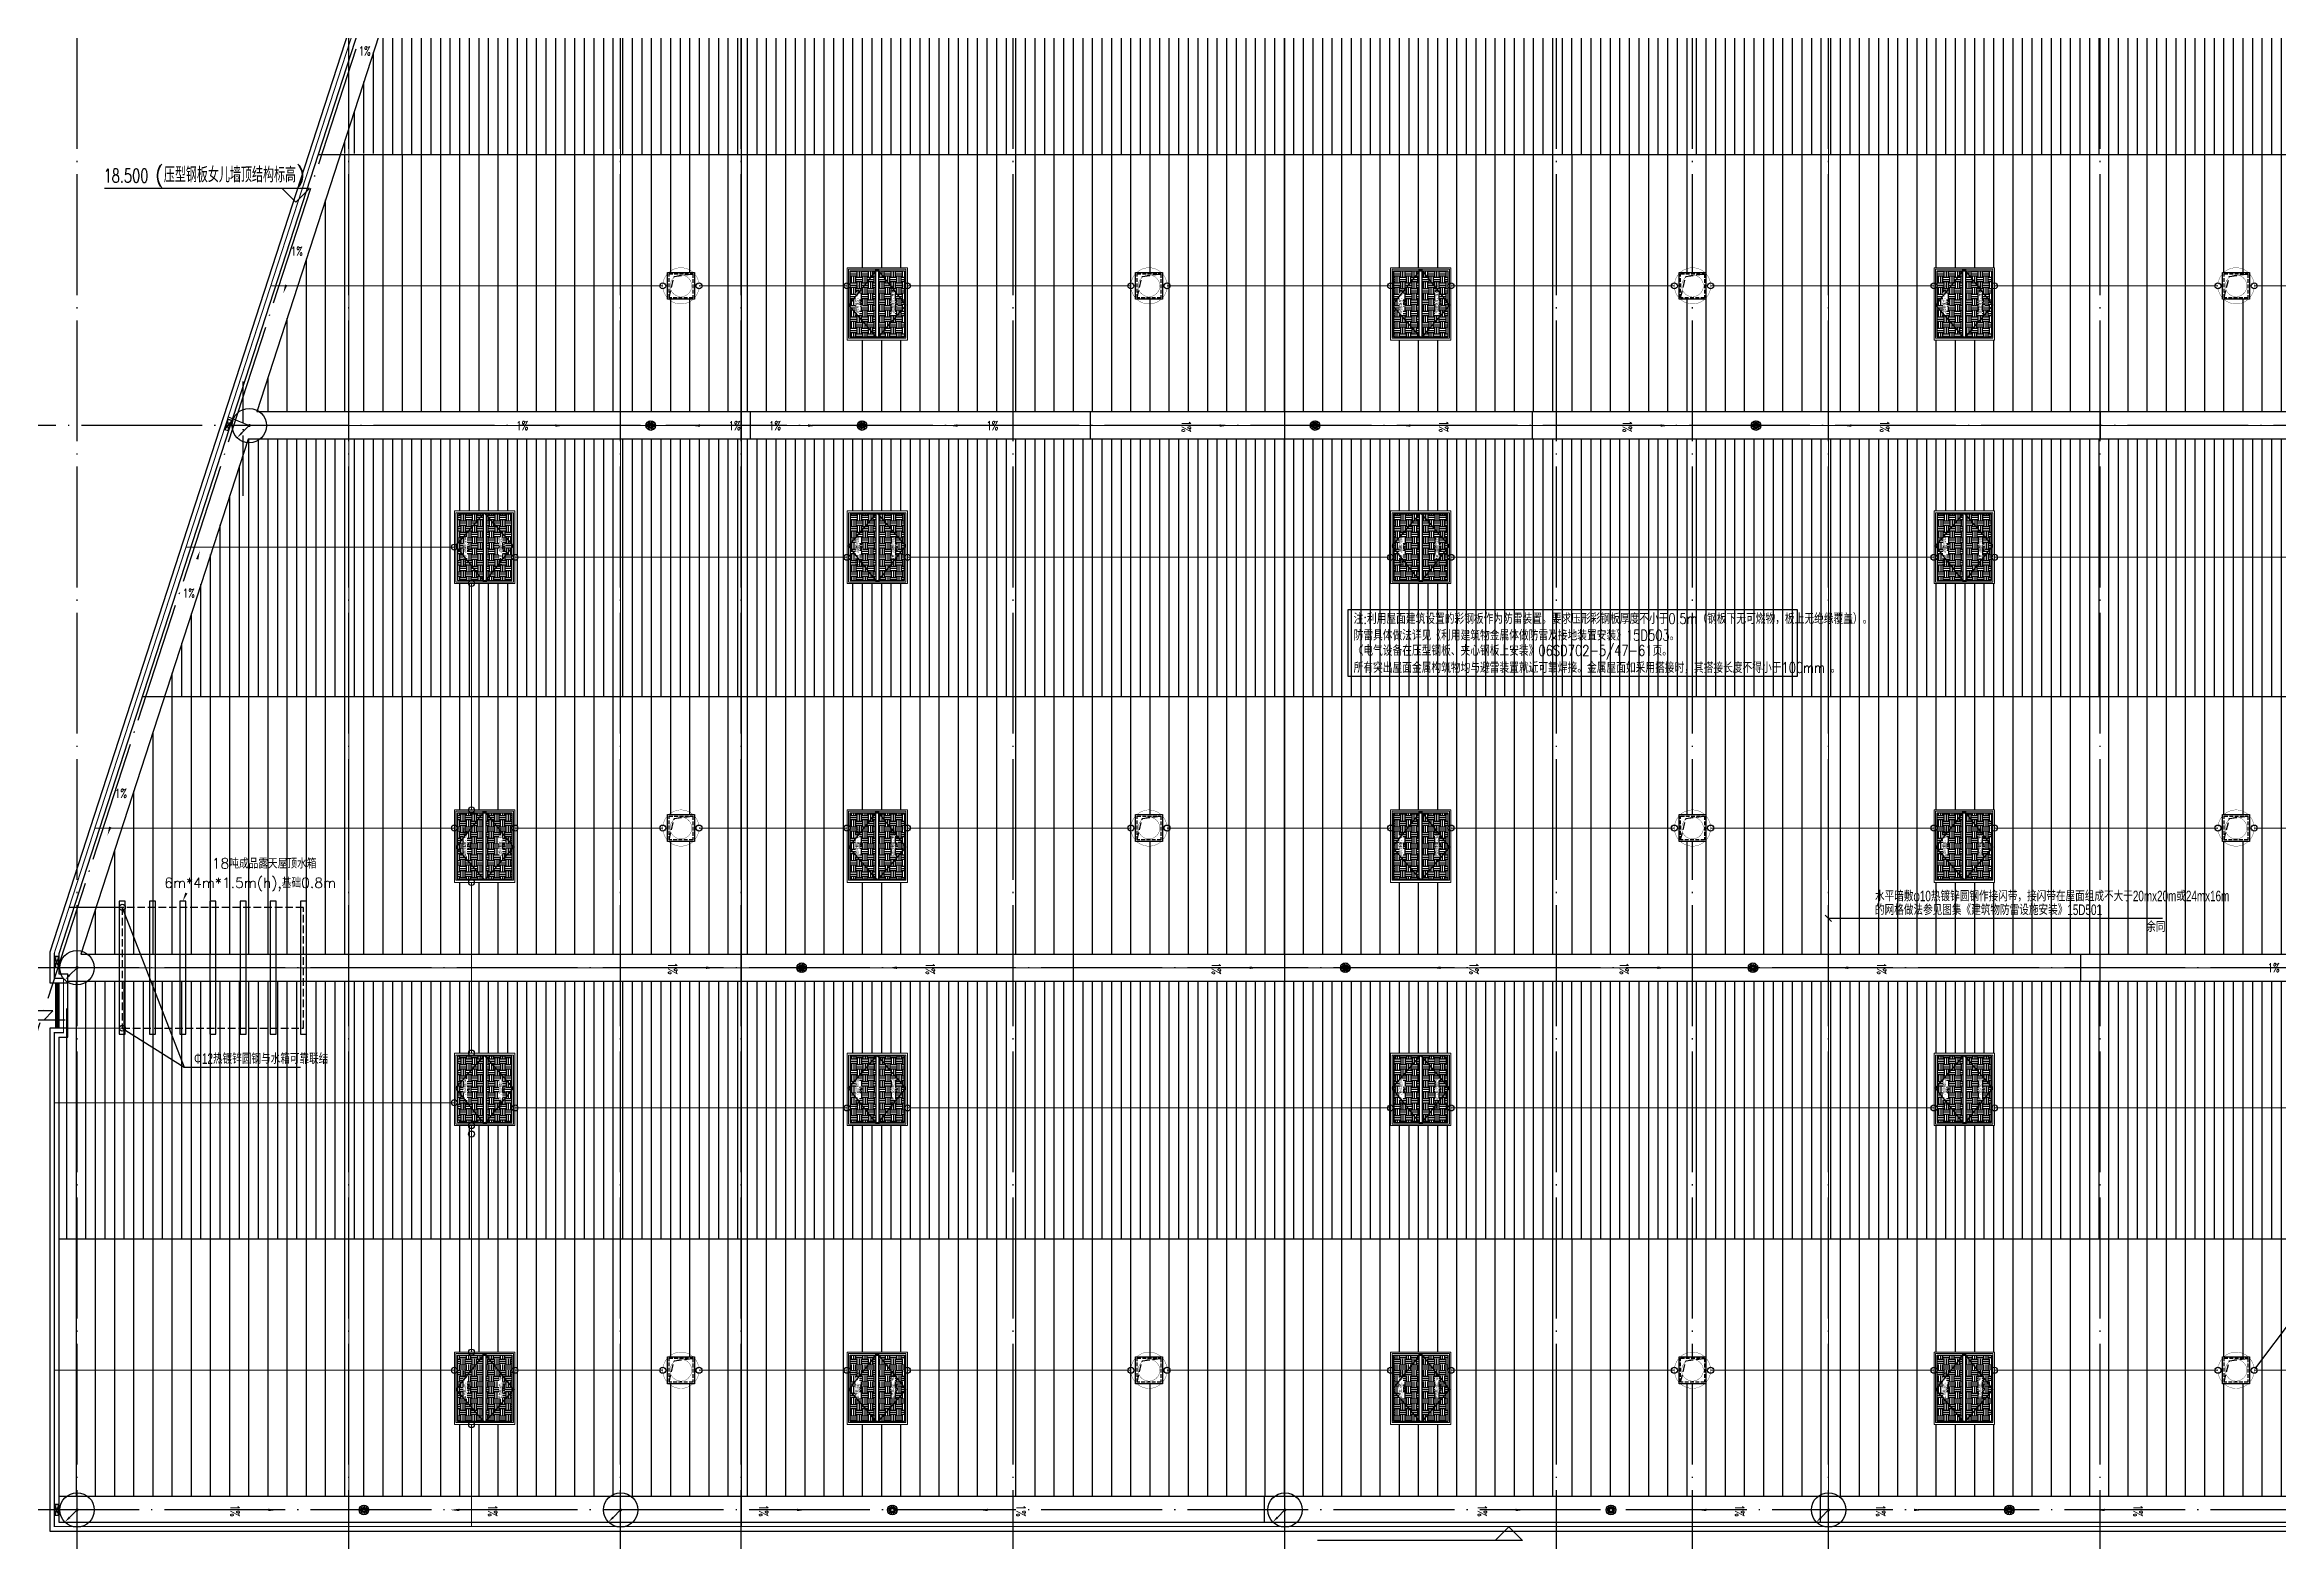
# Model space of a CAD drawing. Extents: x -1396510 to 1250330, y -1892470 to 1623980.
# Drawn here: x -313924 to -239922, y -1496141 to -1446562 of the extents above; entities that cross this region are included whole.
import ezdxf

# ---------------------------------------------------------------- set-up
doc = ezdxf.new("R2010")
doc.units = 0
doc.header["$LTSCALE"] = 1000
doc.header["$MEASUREMENT"] = 0
for name, pattern in [('CENTER2', [1.125, 0.75, -0.125, 0.125, -0.125]), ('DASH', [0.35, 0.25, -0.1]), ('DOTE', [2.4200000000000004, 2, -0.2, 0.02, -0.2]), ('HIDDEN', [9.524999999999999, 6.35, -3.175])]:
    doc.linetypes.add(name, pattern=pattern)
for name, color, linetype in [('A-AXIS-DOTE', 14, 'DOTE'), ('A-AXIS-SYMB', 3, 'Continuous'), ('A-DRAIN', 142, 'Continuous'), ('A-HATCH-2', 251, 'Continuous'), ('A-LIN-V', 9, 'Continuous'), ('A-SFCE', 30, 'Continuous'), ('A-WINDOW', 140, 'Continuous'), ('AS-COLN', 6, 'Continuous'), ('AS-结构边线层', 200, 'Continuous'), ('DIM-接地', 3, 'Continuous'), ('LWIRE', 4, 'Continuous'), ('SPACE', 7, 'Continuous'), ('SPACE_HATCH', 8, 'Continuous'), ('TEL_LEAD', 3, 'Continuous'), ('TEL_TEXT', 7, 'Continuous'), ('WIRE-接地', 4, 'Continuous'), ('WIRE-照明', 1, 'Continuous'), ('WIRE-避雷', 4, 'Continuous'), ('参考线', 8, 'Continuous'), ('外框', 1, 'HIDDEN'), ('文本', 4, 'Continuous'), ('暖通', 7, 'Continuous'), ('虹吸溢流', 3, 'Continuous'), ('虹吸雨水斗', 6, 'Continuous'), ('虹吸雨水标注XT', 7, 'Continuous')]:
    doc.layers.add(name, color=color, linetype=linetype)
doc.layers.add('A-云线2', color=3, linetype='Continuous', plot=False)
doc.layers.add('A-加建区域', color=47, linetype='Continuous', plot=False)
doc.layers.add('成型线', color=3, linetype='Continuous', lineweight=18)
doc.styles.add('_TCH_DIM', font='SIMPLEX', dxfattribs={"bigfont": 'GBCBIG'})
doc.styles.add('_TCH_SPACE', font='SIMPLEX', dxfattribs={"height": 5, "bigfont": 'GBCBIG'})
doc.styles.add('_TEL_DIM', font='SIMPLEX', dxfattribs={"width": 0.8, "height": 3.5, "bigfont": 'HZTXT'})
doc.styles.add('HZTXT5', font='aa.shx', dxfattribs={"width": 0.7, "bigfont": 'hztxt.shx'})
doc.styles.get("Standard").update_dxf_attribs({"font": 'gbenor.shx', "bigfont": 'gbcbig.shx'})
pattern_1 = [(90, (-187145.8154680913, -620719.999996184), (-317.5, 0), [])]
pattern_2 = [(90, (-187145.8154680913, -620719.999996184), (-635, 0), [])]
pattern_3 = [(0, (0, 0), (187.5, 187.5), [187.5, -187.5]), (0, (0, 70.3125), (187.5, 187.5), [187.5, -187.5]), (0, (0, 140.625), (187.5, 187.5), [187.5, -187.5]), (90, (23.4375, 164.0625), (-187.5, 187.5), [187.5, -187.5]), (90, (93.75, 164.0625), (-187.5, 187.5), [187.5, -187.5]), (90, (164.0625, 164.0625), (-187.5, 187.5), [187.5, -187.5])]

# ---------------------------------------------------------------- blocks, each defined once
blk = doc.blocks.new('“奔腾”虹吸雨水斗')
at = {"layer": '虹吸雨水斗', "color": 8, "lineweight": 25}
for p, q in [((946944.3575006259, 86684.78362745002), (947028.0217046535, 86657.59554246908)), ((947028.0225120363, 86641.19173321455), (946944.4179662246, 86614.01900706587)), ((946946.1837268276, 86607.18961757475), (947032.2330953933, 86625.4761473148)), ((947032.2330254515, 86673.31093077212), (946946.2430018323, 86691.58093254315)), ((946981.5729472799, 86752.89512428427), (947040.4342308647, 86687.51744999675)), ((947040.4356992345, 86611.27043547296), (946981.6184017641, 86545.93589143225)), ((946986.5622900488, 86540.90434694209), (947051.9399643363, 86599.7656305269)), ((947051.9390358106, 86699.02171509856), (946986.60449177, 86757.83901256899)), ((947047.8582179125, 86793.27368750554), (947066.1447476526, 86707.2243189398)), ((947066.1464835609, 86591.56442511365), (947047.87648179, 86505.5744014945)), ((947054.6737868831, 86503.68890028812), (947081.8618718641, 86587.3531043157)), ((947081.8603335525, 86711.43490229684), (947054.6876074036, 86795.03944810855)), ((947125.4522277878, 86795.09991370716), (947098.2641428069, 86711.4357096796)), ((947098.2656811185, 86587.35391169846), (947125.4384072672, 86503.74936588678)), ((947113.9795311099, 86707.22438888164), (947132.249532881, 86793.21441250079)), ((947132.2677967583, 86505.51512648973), (947113.9812670184, 86591.5644950555)), ((947193.5637246221, 86757.8844670532), (947128.1860503346, 86699.02318346837)), ((947128.1869788602, 86599.76709889674), (947193.5215229009, 86540.94980142628)), ((947139.6903154363, 86687.51837852233), (947198.5076129069, 86752.85292256305)), ((947198.553067391, 86545.89368971103), (947139.6917838062, 86611.27136399854)), ((947233.9422878433, 86691.59919642055), (947147.8929192775, 86673.31266668047)), ((947147.8929892194, 86625.47788322317), (947233.8830128385, 86607.20788145217)), ((947152.1035026347, 86657.59708078073), (947235.7080484463, 86684.76980692943)), ((947235.7685140449, 86614.00518654528), (947152.1043100174, 86641.19327152622))]:
    blk.add_line(p, q, dxfattribs=at)
for centre, radius in [((947090.0630073354, 86649.39440699767), 149.9999999998636), ((947090.0630073354, 86649.39440699764), 47.64705882348608)]:
    blk.add_circle(centre, radius, dxfattribs=at)
for centre, start, end in [((947024.7688896961, 86649.39347772092), 291.6381690381559, 68.36747106928848), ((947033.5161781037, 86682.04066104008), 261.6381690402307, 38.36747106319988), ((947033.5171073804, 86616.74654340072), 321.6381690427745, 98.36747106896546), ((947057.4151437385, 86705.94030695265), 231.638169039676, 8.367471067260695), ((947057.416753293, 86592.84757776589), 351.638169042018, 128.3674710654842), ((947090.0620780587, 86714.68852463702), 201.6381690394507, 338.3674710638043), ((947090.0639366122, 86584.10028935828), 21.63816903945068, 158.3674710638043), ((947122.7092613779, 86705.9412362294), 171.638169042018, 308.3674710654842), ((947122.7108709324, 86592.84850704264), 51.63816903967597, 188.3674710672607), ((947146.6089072905, 86682.04227059458), 141.6381690427745, 278.3674710689655), ((947146.6098365672, 86616.74815295523), 81.63816904023071, 218.3674710631998), ((947155.3571249748, 86649.39533627436), 111.6381690381559, 248.3674710692885)]:
    blk.add_arc(centre, 8.823529411756681, start, end, dxfattribs=at)
blk = doc.blocks.new('434243')
at = {"layer": '文本', "xscale": 1.061320754715, "yscale": 1.061320754715, "zscale": 1.061320754715}
for p in [(-799020.5249859311, 492857.1993256143), (-792020.5249859286, 492857.1993738756), (-777020.5249859286, 492857.1993738756), (-762420.5249859286, 492857.1993738756), (-794020.5249859311, 474907.1993738731), (-776020.5249859309, 474907.1993738731), (-762520.5249859309, 474907.1993738731), (-808520.5249859316, 456957.1993285491), (-791020.5249859311, 456957.1993285537), (-767220.5249859309, 456957.1993285535), (-754026.7354710517, 456957.1993285535)]:
    blk.add_blockref('“奔腾”虹吸雨水斗', p, dxfattribs=at)
blk = doc.blocks.new('w4234233')
at = {"layer": 'A-AXIS-SYMB', "color": 8}
for points in [[(355545.815468092, 826830, 0, 0, 0), (355545.815468092, 825680, 0, 80.00000000000001, 0), (355545.815468092, 825980, 0, 0, 0)], [(355545.815468092, 818809.9999923708, 0, 0, 0), (355545.815468092, 819959.9999923708, 0, 80.00000000000001, 0), (355545.815468092, 819659.9999923708, 0, 0, 0)]]:
    blk.add_lwpolyline(points, format="xyseb", dxfattribs=at)
at = {"layer": 'A-AXIS-SYMB', "color": 7, "style": '_TCH_DIM', "width": 0.7058823529411765}
for p in [(355375.815468092, 826935), (355375.815468092, 818407.4999923708)]:
    blk.add_text('1%%%', height=297.5, dxfattribs=at).set_placement(p)
blk = doc.blocks.new('溢流口')
at = {"layer": '虹吸雨水标注XT'}
for p, q in [((-250, 97.52173360239249), (250, -97.52173360242159)), ((250, 97.52173360239249), (-250, -97.52173360242159)), ((250, -97.52173360242159), (250, 97.52173360239249))]:
    blk.add_line(p, q, dxfattribs=at)
blk.add_lwpolyline([(-250, 97.52173360239249), (250, 97.52173360239249), (250, -97.52173360242159), (-250, -97.52173360242159)], close=True, dxfattribs=at)
blk = doc.blocks.new('342432')
at = {"layer": 'A-DRAIN', "color": 8}
blk.add_lwpolyline([(200910, 570020, 0, 0, 0), (197070, 570020, 0, 0, 0), (196645.8154680913, 569069.9999961833, 0, 80.00000000000001, 0), (196768.1293263714, 569343.9330538318, 0, 0, 0)], format="xyseb", dxfattribs=at)
at = {"layer": 'A-DRAIN', "linetype": 'DASH'}
blk.add_lwpolyline([(194645.8154680913, 564869.9999961833), (200645.8154680913, 564869.9999961833), (200645.8154680913, 568869.9999961833), (194645.8154680913, 568869.9999961833)], close=True, dxfattribs=at)
at = {"layer": 'AS-COLN'}
for points in [[(194545.8154680913, 564669.9999961833), (194745.8154680913, 564669.9999961833), (194745.8154680913, 569069.9999961833), (194545.8154680913, 569069.9999961833)], [(195545.8154680913, 564669.9999961833), (195745.8154680913, 564669.9999961833), (195745.8154680913, 569069.9999961833), (195545.8154680913, 569069.9999961833)], [(196545.8154680913, 564669.9999961833), (196745.8154680913, 564669.9999961833), (196745.8154680913, 569069.9999961833), (196545.8154680913, 569069.9999961833)], [(197545.8154680913, 564669.9999961833), (197745.8154680913, 564669.9999961833), (197745.8154680913, 569069.9999961833), (197545.8154680913, 569069.9999961833)], [(198545.8154680913, 564669.9999961833), (198745.8154680913, 564669.9999961833), (198745.8154680913, 569069.9999961833), (198545.8154680913, 569069.9999961833)], [(199545.8154680913, 564669.9999961833), (199745.8154680913, 564669.9999961833), (199745.8154680913, 569069.9999961833), (199545.8154680913, 569069.9999961833)], [(200545.8154680913, 564669.9999961833), (200745.8154680913, 564669.9999961833), (200745.8154680913, 569069.9999961833), (200545.8154680913, 569069.9999961833)]]:
    blk.add_lwpolyline(points, close=True, dxfattribs=at)
at = {"layer": 'A-DRAIN', "color": 7, "style": '_TCH_DIM'}
for s, p in [('6m*4m*1.5m(h),基础0.8m', (196035.5082742317, 569513.1087470449)), ('18吨成品露天屋顶水箱', (197609.6808510638, 570154.7872340425))]:
    blk.add_text(s, height=337.5886524822695, dxfattribs=at).set_placement(p)
blk = doc.blocks.new('44')
blk.add_wipeout([(277495.815468091, 745319.9999961853), (279895.8547318697, 745319.9999961851), (279895.815468091, 747319.9999961852), (277495.815468091, 747319.9934126738)]).dxf.layer = '参考线'
at = {"layer": 'SPACE_HATCH'}
h = blk.add_hatch(dxfattribs=at)
h.set_pattern_fill('土壤', color=8, scale=50, style=0)
h.set_pattern_definition(pattern_3)
h.paths.add_polyline_path([(277595.8154692653, 746369.9967074657), (279795.8154657534, 746369.9967013941), (279795.8154709901, 747219.9934113587), (277595.8154675254, 747219.9934135819)])
h.paths.add_polyline_path([(278352.3530424843, 746903.9999999983), (279056.8211275907, 746903.9999999983), (279056.8211275907, 747033.9999999983), (278352.3530424843, 747033.9999999983)])
h.paths.add_polyline_path([(278591.1695850375, 746810.7899999983), (278816.5945850375, 746810.7899999983), (278816.5945850375, 746894.9649999983), (278591.1695850375, 746894.9649999983)])
h = blk.add_hatch(dxfattribs=at)
h.set_pattern_fill('土壤', color=8, scale=50, style=0)
h.set_pattern_definition(pattern_3)
h.paths.add_polyline_path([(277595.8154692836, 746269.9967013716), (279795.8154657515, 746269.9967074431), (279795.8154709901, 745420.0065810117), (277595.8154675254, 745420.0065787885)])
h.paths.add_polyline_path([(278352.3530424843, 745723.9999923721), (279056.8211275907, 745723.9999923721), (279056.8211275907, 745853.9999923721), (278352.3530424843, 745853.9999923721)])
h.paths.add_polyline_path([(278591.1695850375, 745630.7899923722), (278816.5945850375, 745630.7899923722), (278816.5945850375, 745714.9649923722), (278591.1695850375, 745714.9649923722)])
at = {"color": 2}
for p, q in [((277565.8154680911, 746369.9967044295), (279850.8154680911, 746369.9967044295)), ((277565.8154680911, 746269.9967044295), (279850.8154680911, 746269.9967044295))]:
    blk.add_line(p, q, dxfattribs=at)
at = {"layer": 'A-SFCE'}
blk.add_lwpolyline([(277595.815468091, 747219.9934126737), (279795.815468091, 747219.9934126737), (279795.815468091, 745419.9999961852), (277595.815468091, 745419.9999961852)], close=True, dxfattribs=at)
at = {"layer": '外框', "color": 8}
for points in [[(279850.815468091, 746319.9999961853), (278658.315468091, 747269.9999961852), (277565.815468091, 746319.9999961852)], [(279850.815468091, 746319.9999961853), (278658.315468091, 745369.9999961852), (277565.815468091, 746319.9999961852)]]:
    blk.add_lwpolyline(points, dxfattribs=at)
at = {"layer": '成型线'}
blk.add_line((279895.815468091, 745319.9999961852), (279895.815468091, 747319.9999961852), dxfattribs=at)
blk.add_lwpolyline([(279895.815468091, 745319.9999961852), (277495.815468091, 745319.9999961853), (277495.815468091, 747319.9999961853), (279895.815468091, 747319.9999961852)], dxfattribs=at)
blk.add_lwpolyline([(279850.815468091, 745369.9999961853), (279850.815468091, 747269.9999961853), (277565.815468091, 747269.9999961852), (277565.815468091, 745369.9999961852)], close=True, dxfattribs=at)
at = {"layer": 'SPACE', "color": 8, "style": '_TCH_SPACE'}
for p in [(278365.3530424843, 746929.9999999983), (278365.3530424843, 745749.9999923721)]:
    blk.add_text('自然排烟窗，有效面积', height=96.45390070921985, dxfattribs=at).set_placement(p)
at = {"layer": 'SPACE', "color": 8, "style": '_TCH_SPACE', "width": 0.7058823529411765}
for s, height, p in [('1.87m', 59.5, (278599.5870850375, 746827.6249999983)), ('2', 29.75, (278791.5870850375, 746862.6249999983)), ('1.87m', 59.5, (278599.5870850375, 745647.6249923721)), ('2', 29.75, (278791.5870850375, 745682.6249923721))]:
    blk.add_text(s, height=height, dxfattribs=at).set_placement(p)
blk = doc.blocks.new('fengji')
blk.add_wipeout([(-444.999999999982, 444.9999999999246), (445.0392637787322, 444.9999999999251), (444.9999999999777, -445.0000000000748), (-445.00000000001666, -445.0000000001503)]).dxf.layer = '参考线'
at = {"layer": 'A-HATCH-2', "color": 8, "const_width": 10}
for points in [[(0, -600.1812888215063, -0.9999999999999998), (0, 600.1812905720435, -0.9999999999999998)], [(0, -600.1812888215063, 0.9999999999999998), (0, 600.1812905720435, 0.9999999999999998)]]:
    blk.add_lwpolyline(points, format="xyb", dxfattribs=at)
at = {"layer": 'A-HATCH-2', "color": 8, "linetype": 'DASH', "const_width": 10}
for points in [[(0, -358.3171878784196, -0.9999999999999998), (0, 358.3171878787689, -0.9999999999999998)], [(0, -358.3171878784196, 0.9999999999999998), (0, 358.3171878787689, 0.9999999999999998)]]:
    blk.add_lwpolyline(points, format="xyb", dxfattribs=at)
at = {"layer": 'AS-COLN', "ltscale": 0.5}
blk.add_lwpolyline([(-445, 445), (445, 445), (445, -445), (-445, -445)], close=True, dxfattribs=at)
at = {"layer": 'AS-COLN', "linetype": 'DASH', "ltscale": 0.5}
blk.add_lwpolyline([(-395, 395), (395, 395), (395, -395), (-395, -395)], close=True, dxfattribs=at)
at = {"layer": 'AS-结构边线层', "color": 8, "linetype": 'DASH'}
blk.add_lwpolyline([(395, 395), (225.4077321449295, -315.0000038014259), (-395, -395)], dxfattribs=at)
blk = doc.blocks.new('世赫3#厂房屋顶0821')
at = {"layer": 'A-HATCH-2'}
h = blk.add_hatch(dxfattribs=at)
h.set_pattern_fill('ANSI31', color=256, scale=200, angle=45)
h.set_pattern_definition(pattern_1)
h.paths.add_polyline_path([(46734.184516676, -26924.99999995762), (179269.9021549856, -26924.99999998743), (184500.0000064539, -26924.99999997253), (184500.0000091321, -18400.00000000093), (11486.98011042085, -18400.00000000093), (8732.433071799227, -26889.56986407412), (13809.11440937012, -26924.99999997253)])
h = blk.add_hatch(dxfattribs=at)
h.set_pattern_fill('ANSI31', color=256, scale=400, angle=45)
h.set_pattern_definition(pattern_2)
h.paths.add_polyline_path([(46734.184516676, -26924.99999998743), (179269.9021549856, -26924.99999995762), (184499.999998813, -26924.99999997253), (184500.0000091321, -35449.99999994412), (5954.894532416365, -35450.00000000128), (8720.937321418663, -26925.00000000105), (34104.18451667647, -26924.99999997253)])
h = blk.add_hatch(dxfattribs=at)
h.set_pattern_fill('ANSI31', color=256, scale=200, angle=45)
h.set_pattern_definition(pattern_1)
h.paths.add_polyline_path([(46734.18450394215, -44874.99999995797), (179269.9021422517, -44874.99999998778), (184499.9999937201, -44874.99999997288), (184499.9999963983, -36350.00000000128), (5662.878284897073, -36350.00000000128), (2896.835495894775, -44875.00000000151), (13809.11439663637, -44874.99999997288)])
h = blk.add_hatch(dxfattribs=at)
h.set_pattern_fill('ANSI31', color=256, scale=400, angle=45)
h.set_pattern_definition(pattern_2)
h.paths.add_polyline_path([(46734.18450394215, -44874.99999998778), (179269.9021422517, -44874.99999995797), (184499.9999860793, -44874.99999997288), (184499.9999963983, -53399.99999994447), (-300.0002615137491, -53384.18280601536), (130.7927068925928, -53400.00000000163), (2896.835495894775, -44875.00000000151), (34104.18450394273, -44874.99999997288)])
h = blk.add_hatch(dxfattribs=at)
h.set_pattern_fill('ANSI31', color=256, scale=200, angle=45)
h.set_pattern_definition(pattern_1)
h.paths.add_polyline_path([(-300.0002615137491, -55200.00000004121), (-599.9999214822892, -55200.00000004109), (-599.99988916656, -62825.0000000014), (13809.11440937012, -62824.99999997322), (46734.184516676, -62824.99999995832), (179269.9021549856, -62824.99999998813), (184500.0000064539, -62824.99999997322), (184500.0000091321, -54300.00000000163), (-300.0002615137491, -54300.00000000151)])
h = blk.add_hatch(dxfattribs=at)
h.set_pattern_fill('ANSI31', color=256, scale=400, angle=45)
h.set_pattern_definition(pattern_2)
h.paths.add_polyline_path([(46734.184516676, -62824.99999998813), (179269.9021549856, -62824.99999995832), (184499.999998813, -62824.99999997322), (184500.0000091321, -71349.99999994482), (-599.9998530365992, -71350.00004928967), (-599.9998891666764, -62825.00006104086), (34104.18451667647, -62824.99999997322)])
at = {"layer": 'A-AXIS-DOTE', "color": 8, "ltscale": 2}
for p, q in [((0, -79979.99999618402), (0, 6235.000000000582)), ((9000, -79979.99999618402), (9000, 5503.960313379066)), ((18000, -79979.99999618402), (18000, 5503.960313379066)), ((22000.00000000012, -79979.99999618402), (22000, 5500.000003815978)), ((31000.00000000012, -79979.99999618402), (31000, 5500.000003815978)), ((40000.00000000012, -79979.99999618402), (40000.00000000035, 5640.000003815978)), ((49000.00000000023, -79979.99999618402), (49000.00000000012, 5640.000003815978)), ((53500.00000000023, -79979.99999618402), (53500.00000000012, 5640.000003815978)), ((58000, -79979.99999618402), (58000.00000000023, 5640.000003815978)), ((67000, -79979.99999618402), (67000, 5640.000003815978)), ((192904.1845319087, -35900.00000000128), (-5155.815468091285, -35900.00000000023)), ((190814.1845319087, -53850.00000000163), (-5155.815468091285, -53850.00000000058)), ((190814.1845319087, -71800.00000000128), (-5155.815468091285, -71800.00000000058))]:
    blk.add_line(p, q, dxfattribs=at)
at = {"layer": 'A-AXIS-DOTE', "color": 8}
blk.add_line((5500.000007372582, -38230.05200195184), (5500.000007372582, -34440.05200195184), dxfattribs=at)
at = {"layer": 'A-AXIS-DOTE', "color": 8, "ltscale": 2}
blk.add_lwpolyline([(-2450.928048321395, -59462.80605295976), (19193.04229731509, 7244.413640843472)], dxfattribs=at)
at = {"layer": 'A-AXIS-SYMB', "color": 8}
for p, q in [((7694.184531908715, -28049.99999618402), (914.1845319087151, -28049.99999618402)), ((7244.184531908715, -28499.99999618402), (6794.184531908715, -28049.99999618402)), ((7244.184531908715, -28499.99999618402), (7694.184531908715, -28049.99999618402)), ((-796.5990152388113, -55280.00000007264), (-5549.932348572144, -55280.00000007264)), ((-1096.599015238811, -55580.00000007264), (-796.5990152388113, -55280.00000007264)), ((-396.5990152388113, -55580.00000007264), (-1396.599015238811, -55580.00000007264)), ((47414.18453190872, -72359.99999618402), (46964.18453190872, -72809.99999618402)), ((47414.18453190872, -72359.99999618402), (47864.18453190872, -72809.99999618402)), ((47864.18453190872, -72809.99999618402), (41084.18453190872, -72809.99999618402))]:
    blk.add_line(p, q, dxfattribs=at)
for points in [[(7218.292168811779, -30374.98533234885, 0, 0, 0), (6831.73338736943, -31526.36800980801, 0, 80.00000000000001, 0), (6927.216073871251, -31241.96854325015, 0, 0, 0)], [(14989.99999618495, -35900.00004826218, 0, 0, 0), (16139.99999618495, -35900.00004826218, 0, 80.00000000000001, 0), (15839.99999618495, -35900.00004826218, 0, 0, 0)], [(21475.81547190552, -35900.00004826218, 0, 0, 0), (20325.81547190552, -35900.00004826218, 0, 80.00000000000001, 0), (20625.81547190552, -35900.00004826218, 0, 0, 0)], [(23359.99999618751, -35900.00000000081, 0, 0, 0), (24509.99999618751, -35900.00000000081, 0, 80.00000000000001, 0), (24209.99999618751, -35900.00000000081, 0, 0, 0)], [(30010.00000381668, -35900.00000000081, 0, 0, 0), (28860.00000381668, -35900.00000000081, 0, 80.00000000000001, 0), (29160.00000381668, -35900.00000000081, 0, 0, 0)], [(3705.98087705567, -41199.99999997229, 0, 0, 0), (4069.055418068077, -40040.99756721733, 0, 80.00000000000001, 0), (3979.373501007684, -40327.27916591409, 0, 0, 0)], [(1394.190343288006, -48324.98533234932, 0, 0, 0), (1007.631561845541, -49476.36800980847, 0, 80.00000000000001, 0), (1103.114248347388, -49191.96854325062, 0, 0, 0)]]:
    blk.add_lwpolyline(points, format="xyseb", dxfattribs=at)
at = {"layer": 'A-DRAIN'}
for p, q in [((33000.00000000023, -54300.00000000163), (33000.00000000023, -53400.00000000163)), ((49000.00000000023, -54300.00000000163), (49000.00000000023, -53400.00000000163)), ((49000.00000000023, -54300.00000000163), (49000.00000000023, -53400.00000000163)), ((66360, -54300.00000000163), (66360, -53400.00000000163)), ((18000, -72200.0520242115), (18000, -71350.00000000116)), ((39324.18453190872, -72200.0520242115), (39324.18453190872, -71350.00000000116)), ((57734.18453190872, -72200.0520242115), (57734.18453190872, -71350.00000000116))]:
    blk.add_line(p, q, dxfattribs=at)
for points in [[(22290, -35450.00000000128), (22290, -36350.00000000128)], [(33550, -35450.00000000128), (33550, -36350.00000000128)], [(48190, -35450.00000000128), (48190, -36350.00000000128)], [(67000, -35450.00000000128), (67000, -36350.00000000128)]]:
    blk.add_lwpolyline(points, dxfattribs=at)
at = {"layer": 'A-LIN-V'}
for points in [[(11486.98011042085, -18400.00000000093), (5954.894532416365, -35450.00000000128)], [(184499.9999999995, -35450.00000000128), (5954.894532416365, -35450.00000000128)], [(5662.878284897073, -36350.00000000128), (130.7927068925928, -53400.00000000163), (184499.9999999995, -53400.00000000163)], [(184499.9999999995, -36350.00000000128), (5662.878284897073, -36350.00000000128)], [(184499.9999999995, -54300.00000000163), (-300.0002615137491, -54300.00000000163)], [(184499.9999999995, -71350.00000000116), (-599.9998530365992, -71350.00000000116)]]:
    blk.add_lwpolyline(points, dxfattribs=at)
at = {"layer": 'A-SFCE'}
for p, q in [((-599.9999227582011, -54350.00000000058), (-599.9999227537774, -55850.0000000007)), ((-300.0002615137491, -56150.0000000007), (-300.0002615137491, -54050.00000000058)), ((-600.0419213011628, -56150.0000000007), (-300.0002615137491, -56150.0000000007))]:
    blk.add_line(p, q, dxfattribs=at)
for points in [[(184800.0000052028, -72499.99999714294), (184800.0000153922, 699.947997125797), (16632.89277716144, 700.0000039680162), (-899.9999227537774, -53336.73104772158), (-899.9999227537774, -54350.00000000058), (-300.0002615137491, -54350.00000000058)], [(-599.9999214824056, -56150.0000000007), (-599.9998494340107, -72200.05200102099), (184500.0000052445, -72200.05202678673), (184500.0000153503, 399.9480899028713), (16850.95031567826, 399.9999365322292), (-599.9999227537774, -53384.18278621556), (-599.9999227537774, -54050.00000000058), (-300.0002615137491, -54050.00000000058)], [(7976.909604713204, -26925.00000000105), (184500.0000149661, -26925.00000000105)], [(2160.91077356413, -44875.00000000151), (184500.0000149659, -44875.00000000151)], [(-396.8158671457786, -54050.00000000058), (-300.0002615137491, -54050.00000000058)], [(-300.0002615137491, -55850.0000000007), (-899.9999227537774, -55850.0000000007), (-899.9998481625225, -72500.0520009792), (184800.0000052028, -72500.05202682852)], [(-599.99988916656, -62825.0000000014), (184500.0000149659, -62825.0000000014)]]:
    blk.add_lwpolyline(points, dxfattribs=at)
at = {"layer": 'A-WINDOW'}
for p, q in [((-700.0413613882847, -55849.66492868611), (-696.9287370573729, -54350.00000000058)), ((-667.0415466389386, -55849.77550221991), (-663.9368370549055, -54350.00000000058)), ((-633.0417375031393, -55849.88942646689), (-629.9452566365944, -54350.00000000058))]:
    blk.add_line(p, q, dxfattribs=at)
at = {"layer": 'A-DRAIN'}
blk.add_blockref('342432', (-193145.8154680913, -620719.999996184), dxfattribs=at)
at = {"layer": 'A-加建区域', "color": 8, "rotation": 270}
for p in [(-781819.9999961832, 319645.8154680914), (-767219.9999961832, 319645.8154680914), (-798824.9999961848, 301695.8153774545), (-780824.9999961848, 301695.8153765793), (-767319.9999961858, 301695.8154227633), (-813319.9999961865, 283745.8153774394), (-795819.999996186, 283745.815377444), (-772019.9999961858, 283745.8153774438), (-758826.2104813065, 283745.8153774438)]:
    blk.add_blockref('w4234233', p, dxfattribs=at)
at = {"layer": '虹吸溢流', "ltscale": 200, "zscale": 0.70754716981}
for p, xscale, yscale, rotation in [((5007.075665371493, -35879.50118257629), -0.7075471698100007, 0.7075471698100007, 252.7177529666551), ((-669.0011493602069, -53649.99999618449), -0.70754716981, 0.70754716981, 270), ((-669.0010778352153, -71800.00000000058), -0.70754716981, 0.70754716981, 270)]:
    blk.add_blockref('溢流口', p, dxfattribs=dict(at, xscale=xscale, yscale=yscale, rotation=rotation))
at = {"layer": '虹吸雨水斗'}
blk.add_blockref('434243', (-187145.8154680913, -620719.999996184), dxfattribs=at)
at = {"layer": 'A-AXIS-SYMB', "color": 7, "style": '_TCH_DIM', "width": 0.7058823529411765}
for s, height, p in [('1%%%', 297.5, (9328.694031608431, -23647.69855951569)), ('18.500', 446.25, (879.1845319087151, -27849.99999618402)), ('1%%%', 297.5, (7081.711109087416, -30275.4455190536)), ('1%%%', 297.5, (14544.99999618495, -36048.75004826218)), ('1%%%', 297.5, (21580.81547190552, -36048.75004826218)), ('1%%%', 297.5, (22914.99999618751, -36048.75000000081)), ('1%%%', 297.5, (30115.00000381668, -36048.75000000081)), ('1%%%', 297.5, (3504.592206084532, -41597.69855951616)), ('1%%%', 297.5, (1257.609283563653, -48225.44551905407)), ('1%%%', 297.5, (72544.99999618425, -53998.75004532875))]:
    blk.add_text(s, height=height, dxfattribs=at).set_placement(p)
at = {"layer": 'A-AXIS-SYMB', "color": 7, "style": '_TCH_DIM'}
blk.add_text('(压型钢板女儿墙顶结构标高)', height=506.3829787234042, dxfattribs=at).set_placement((2574.184531908716, -27849.99999618402))
at = {"layer": 'A-LIN-V', "rotation": 90}
for p in [(772820.0978259703, -310570.8671057562), (790820.0978259707, -310570.8671057562), (808820.0978259705, -310570.867105756), (759820.0978259703, -328520.8671057567), (772820.0978259703, -328520.8671057567), (790820.0978259707, -328520.8671057567), (808820.0978259705, -328520.8671057564), (759820.0978259703, -346470.8671057565), (772820.0978259703, -346470.8671057565), (790820.0978259707, -346470.8671057565), (808820.0978259705, -346470.8671057563)]:
    blk.add_blockref('44', p, dxfattribs=at)
at = {"layer": 'A-LIN-V', "xscale": -1, "rotation": 90}
for p in [(759820.097688813, 238770.763830426), (772820.097688813, 238770.763830426), (790820.0976888135, 238770.763830426), (808820.0976888132, 238770.7638304263), (759820.097688813, 220820.7638304261), (772820.097688813, 220820.7638304261), (790820.0976888135, 220820.7638304261), (808820.0976888132, 220820.7638304264)]:
    blk.add_blockref('44', p, dxfattribs=at)
at = {"layer": '暖通', "rotation": 180}
for p in [(20000.00000000023, -31275.05202968314), (35500.00000000087, -31275.05202968314), (53500.00000000017, -31275.05202968314), (71500.00000000006, -31275.05202968314), (20000.00000000012, -49225.0520296715), (35500.00000000076, -49225.0520296715), (53500.00000000006, -49225.0520296715), (71499.99999999994, -49225.0520296715), (20000, -67175.05202968558), (35500.0000000007, -67175.05202968558), (53500, -67175.05202968558), (71499.99999999988, -67175.05202968558)]:
    blk.add_blockref('fengji', p, dxfattribs=at)
blk = doc.blocks.new('$TelecSys$00000010')
blk.add_circle((0, 0, 1e-08), 1)
blk = doc.blocks.new('$TelecSys$00000080')
for p, q in [((-0.7000000000007276, -0.7000000000007276), (0, 0)), ((0.1041666666678793, 0.1041666666660603), (0.1041666666678793, 0.1041666666660603)), ((-0.1041666666678793, -0.1041666666660603), (-0.1041666666678793, -0.1041666666660603))]:
    blk.add_line(p, q)
at = {"const_width": 0.1425}
blk.add_lwpolyline([(0.07125000000087311, 0, 1), (-0.07125000000087311, 0, 1)], format="xyb", close=True, dxfattribs=at)
blk.add_solid([(-0.6300000000010186, -0.7700000000004366), (-0.7700000000004366, -0.6299999999991996), (-1.150000000001455, -1.149999999999636)])
at = {"width": 0.8, "flags": 9}
blk.add_attdef('A', (0, 0), '', height=2e-05, rotation=180, dxfattribs=at)

msp = doc.modelspace()

# ---------------------------------------------------------------- block references
at = {"layer": 'A-云线2'}
msp.add_blockref('世赫3#厂房屋顶0821', (-312854.1845319086, -1423270), dxfattribs=at)

# ---------------------------------------------------------------- next in the draw order: linework, layer by layer
at = {"layer": 'DIM-接地'}
for p, q in [((-311354.1845319086, -1475120), (-309300, -1480410)), ((-254960.2505490865, -1475373.933982822), (-254748.1185147305, -1475586.066017178)), ((-254854.1845319085, -1475480), (-254030, -1475480)), ((-254030, -1475480), (-243790, -1475480)), ((-311354.1845319086, -1479120), (-309300, -1480410)), ((-309300, -1480410), (-305455.8154680914, -1480410))]:
    msp.add_line(p, q, dxfattribs=at)
at = {"layer": 'TEL_LEAD'}
msp.add_line((-240696.4206398782, -1490363.314437029), (-239450, -1488710), dxfattribs=at)
at = {"layer": 'TEL_LEAD', "const_width": 40}
msp.add_lwpolyline([(-240708.460383124, -1490379.284552325, 1), (-240684.3808966324, -1490347.344321733, 1)], format="xyb", close=True, dxfattribs=at)
at = {"layer": 'TEL_TEXT', "color": 1}
msp.add_lwpolyline([(-270760.0012579286, -1465261.616580268), (-255894.1704569665, -1465261.616580268), (-255894.1704569665, -1467479.999950463), (-270760.0012579286, -1467479.999950463)], close=True, dxfattribs=at)
at = {"layer": 'WIRE-接地', "linetype": 'CENTER2', "const_width": 35}
for points in [[(-294854.1845319085, -1422700.793095632), (-294854.1845319086, -1495620.049372659)], [(-290854.1845319084, -1422700.793095632), (-290854.1845319085, -1495620.049372659)], [(-272854.1845319081, -1422719.973896939), (-272854.1845319081, -1495620.046288739)], [(-254854.1845319082, -1422720.00002975), (-254854.1845319086, -1495620.049372659)], [(-303854.1845319085, -1446580.759323006), (-303854.1845319086, -1495620.049372659)], [(-306438.29883258, -1454545.052030557), (-293454.3658216053, -1454545.052030558)], [(-292254.0032422116, -1454545.052030558), (-287354.0835475253, -1454545.052030559)], [(-285354.086839281, -1454545.052030559), (-277954.3658216045, -1454545.052030559)], [(-276754.003242211, -1454545.052030559), (-269354.0835475253, -1454545.052030561)], [(-267354.086839281, -1454545.052030561), (-259954.3658216052, -1454545.05203056)], [(-258754.0032422116, -1454545.05203056), (-251354.0835475252, -1454545.052030562)], [(-249354.0868392809, -1454545.052030562), (-241954.3658216053, -1454545.052030561)], [(-240754.0032422118, -1454545.052030561), (-233354.0835475252, -1454545.052030564)], [(-307938.9210003676, -1459170), (-128204.1878175711, -1459170.000000001)], [(-300354.0868392809, -1463195.051637665), (-309244.8993062623, -1463195.051637676)], [(-298354.0868392809, -1463530), (-287354.0844663321, -1463530)], [(-285354.0868392811, -1463530.000000001), (-269354.0844663316, -1463530.000000001)], [(-267354.0868392811, -1463530.000000002), (-251354.0844663318, -1463530.000000001)], [(-249354.0868392811, -1463530.000000004), (-233354.0844663318, -1463530.000000001)], [(-300354.0868392809, -1472495.071662436), (-312262.4070279167, -1472495.07166245)], [(-298354.0868392808, -1472495.052030546), (-293454.3658216054, -1472495.052030547)], [(-292254.0032422117, -1472495.052030547), (-287354.0835475254, -1472495.052030547)], [(-285354.0868392811, -1472495.052030548), (-277954.3658216046, -1472495.052030548)], [(-276754.0032422111, -1472495.052030548), (-269354.0835475254, -1472495.052030549)], [(-267354.0868392811, -1472495.052030549), (-259954.3658216053, -1472495.052030549)], [(-258754.0032422118, -1472495.052030549), (-251354.0835475253, -1472495.052030551)], [(-249354.086839281, -1472495.052030551), (-241954.3658216054, -1472495.05203055)], [(-240754.0032422119, -1472495.05203055), (-233354.0835475253, -1472495.052030552)], [(-311354.1845319086, -1475120), (-313114.0978314047, -1475120.000000003)], [(-313604.1844546624, -1477120.000000001), (-128204.1878175711, -1477120.000000001)], [(-311354.1845319086, -1479120), (-313304.1846240425, -1479120.000000003)], [(-300354.0868392809, -1481590), (-313604.1844436229, -1481590.000000016)], [(-298354.0868392809, -1481759.999999893), (-287354.0844663321, -1481759.999999894)], [(-285354.0868392811, -1481759.999999894), (-269354.0844663316, -1481759.999999895)], [(-267354.0868392811, -1481759.999999896), (-251354.0844663318, -1481759.999999895)], [(-249354.0868392811, -1481759.999999897), (-233354.0844663318, -1481759.999999895)], [(-300354.0868392811, -1490445.07166245), (-313604.1844039134, -1490445.071662466)], [(-298354.0868392809, -1490445.05203056), (-293454.3658216054, -1490445.052030561)], [(-292254.0032422118, -1490445.052030561), (-287354.0835475255, -1490445.052030561)], [(-285354.0868392811, -1490445.052030561), (-277954.3658216047, -1490445.052030562)], [(-276754.0032422111, -1490445.052030562), (-269354.0835475255, -1490445.052030563)], [(-267354.0868392811, -1490445.052030563), (-259954.3658216054, -1490445.052030563)], [(-258754.0032422118, -1490445.052030563), (-251354.0835475254, -1490445.052030565)], [(-249354.0868392811, -1490445.052030565), (-241954.3658216055, -1490445.052030564)], [(-240754.0032422119, -1490445.052030564), (-233354.0835475254, -1490445.052030566)]]:
    msp.add_lwpolyline(points, dxfattribs=at)
at = {"layer": 'WIRE-接地', "linetype": 'CENTER2', "const_width": 35, "elevation": -1e-06}
for points in [[(-299790, -1464395.054929421), (-299789.999999991, -1471895.040563578)], [(-299789.9999999882, -1474295.051637665), (-299789.9999999814, -1479945.051637665)], [(-299789.9999999786, -1482345.062711755), (-299789.9999999696, -1489845.040563578)], [(-299789.9999999667, -1492245.051637665), (-299789.9999999627, -1495620.050064553)]]:
    msp.add_lwpolyline(points, dxfattribs=at)
at = {"layer": 'WIRE-照明', "color": 6, "linetype": 'Continuous'}
for centre in [(-307150.1845245477, -1459170.000000018), (-312858.1845319206, -1477120.000000017), (-312850.1845319206, -1495070.000000018), (-294850.1845319232, -1495070.000000018), (-272850.1845319232, -1495070.000000018), (-254850.1845319232, -1495070.000000018)]:
    msp.add_circle(centre, 569.2209588554177, dxfattribs=at)
at = {"layer": 'WIRE-避雷', "linetype": 'Continuous', "const_width": 35}
for points in [[(-313604.1843807069, -1495620.052001), (-313604.1844540267, -1479270.000000001), (-313304.1846240424, -1479270.000000001), (-313304.1846240446, -1477470), (-313604.1844546624, -1477470), (-313604.1844546624, -1476630.456916969), (-296112.2629854887, -1422720.00002975), (-128204.1845165374, -1422720.00002975), (-128204.1845266849, -1495620.026011965), (-313604.1843807069, -1495620.052001)], [(-307150.1845245475, -1459170), (-307846.3502171187, -1458884.694967723)], [(-312854.1845319086, -1495070), (-312854.1844548032, -1495620.051895866)]]:
    msp.add_lwpolyline(points, dxfattribs=at)

# ---------------------------------------------------------------- next in the draw order: block references
at = {"layer": 'LWIRE'}
for name, p, xscale, yscale, zscale in [('$TelecSys$00000010', (-293454.3658216053, -1454545.052030558), 100, 100, 100), ('$TelecSys$00000010', (-292254.0032422116, -1454545.052030558), 100, 100, 100), ('$TelecSys$00000010', (-287354.0868392808, -1454545.052030559), 100, 100, 100), ('$TelecSys$00000010', (-285354.0868392808, -1454545.052030558), 100, 100, 100), ('$TelecSys$00000010', (-277954.3691133601, -1454545.052030559), 100, 100, 100), ('$TelecSys$00000010', (-276754.003242211, -1454545.052030559), 100, 100, 100), ('$TelecSys$00000010', (-269354.0868392808, -1454545.052030561), 100, 100, 100), ('$TelecSys$00000010', (-267354.0868392808, -1454545.052030558), 100, 100, 100), ('$TelecSys$00000010', (-259954.3658216051, -1454545.05203056), 100, 100, 100), ('$TelecSys$00000010', (-258754.0032422116, -1454545.052030559), 100, 100, 100), ('$TelecSys$00000010', (-251354.0835475251, -1454545.052030562), 100, 100, 100), ('$TelecSys$00000010', (-249354.0868392808, -1454545.071662449), 100, 100, 100), ('$TelecSys$00000010', (-241954.3691133609, -1454545.052030561), 100, 100, 100), ('$TelecSys$00000010', (-240754.0032422116, -1454545.071662447), 100, 100, 100), ('$TelecSys$00000080', (-307150.1845245477, -1459170), 350, 350, 350), ('$TelecSys$00000010', (-300354.0868392809, -1463195.051637665), 100, 100, 100), ('$TelecSys$00000010', (-298354.086839281, -1463530.019631889), 100, 100, 100), ('$TelecSys$00000010', (-287354.086839281, -1463530), 100, 100, 100), ('$TelecSys$00000010', (-285354.086839281, -1463530), 100, 100, 100), ('$TelecSys$00000010', (-269354.086839281, -1463530.000000002), 100, 100, 100), ('$TelecSys$00000010', (-267354.086839281, -1463530), 100, 100, 100), ('$TelecSys$00000010', (-251354.0835475253, -1463530.000000004), 100, 100, 100), ('$TelecSys$00000010', (-249354.0868392809, -1463530.019631891), 100, 100, 100), ('$TelecSys$00000010', (-299789.999999991, -1471895.040563578, -1e-06), 100, 100, 100), ('$TelecSys$00000010', (-300354.0868392809, -1472495.071662436), 100, 100, 100), ('$TelecSys$00000010', (-298354.086839281, -1472495.071662436), 100, 100, 100), ('$TelecSys$00000010', (-293454.3658216054, -1472495.052030547), 100, 100, 100), ('$TelecSys$00000010', (-292254.0032422118, -1472495.052030547), 100, 100, 100), ('$TelecSys$00000010', (-287354.086839281, -1472495.052030547), 100, 100, 100), ('$TelecSys$00000010', (-285354.086839281, -1472495.052030546), 100, 100, 100), ('$TelecSys$00000010', (-277954.3691133602, -1472495.052030548), 100, 100, 100), ('$TelecSys$00000010', (-276754.0032422111, -1472495.052030548), 100, 100, 100), ('$TelecSys$00000010', (-269354.086839281, -1472495.052030549), 100, 100, 100), ('$TelecSys$00000010', (-267354.086839281, -1472495.052030547), 100, 100, 100), ('$TelecSys$00000010', (-259954.3658216052, -1472495.052030549), 100, 100, 100), ('$TelecSys$00000010', (-258754.0032422117, -1472495.052030547), 100, 100, 100), ('$TelecSys$00000010', (-251354.0835475252, -1472495.052030551), 100, 100, 100), ('$TelecSys$00000010', (-249354.0868392809, -1472495.071662438), 100, 100, 100), ('$TelecSys$00000010', (-241954.3691133611, -1472495.05203055), 100, 100, 100), ('$TelecSys$00000010', (-240754.0032422117, -1472495.071662436), 100, 100, 100), ('$TelecSys$00000010', (-299789.9999999882, -1474295.040563578, -1e-06), 100, 100, 100), ('$TelecSys$00000010', (-311354.1845319086, -1475120), 100, 100, 100), ('$TelecSys$00000080', (-312854.1845319085, -1477120.000000001), 350, 350, 350), ('$TelecSys$00000010', (-311354.1845319086, -1479120), 100, 100, 100), ('$TelecSys$00000010', (-299789.9999999814, -1479945.051637665, -1e-06), 100, 100, 100), ('$TelecSys$00000010', (-300354.0868392809, -1481590), 100, 100, 100), ('$TelecSys$00000010', (-299790.0471167333, -1482345.06271083), 100, 100, 100), ('$TelecSys$00000010', (-298354.086839281, -1481760.019631782), 100, 100, 100), ('$TelecSys$00000010', (-287354.086839281, -1481759.999999894), 100, 100, 100), ('$TelecSys$00000010', (-285354.086839281, -1481759.999999893), 100, 100, 100), ('$TelecSys$00000010', (-269354.086839281, -1481759.999999895), 100, 100, 100), ('$TelecSys$00000010', (-267354.086839281, -1481759.999999893), 100, 100, 100), ('$TelecSys$00000010', (-251354.0835475253, -1481759.999999897), 100, 100, 100), ('$TelecSys$00000010', (-249354.0868392809, -1481760.019631784), 100, 100, 100), ('$TelecSys$00000010', (-300354.0868392811, -1490445.07166245), 100, 100, 100), ('$TelecSys$00000010', (-299789.9999999696, -1489845.040563578, -1e-06), 100, 100, 100), ('$TelecSys$00000010', (-298354.086839281, -1490445.07166245), 100, 100, 100), ('$TelecSys$00000010', (-293454.3658216054, -1490445.052030561), 100, 100, 100), ('$TelecSys$00000010', (-292254.0032422118, -1490445.052030561), 100, 100, 100), ('$TelecSys$00000010', (-287354.086839281, -1490445.052030561), 100, 100, 100), ('$TelecSys$00000010', (-285354.086839281, -1490445.05203056), 100, 100, 100), ('$TelecSys$00000010', (-277954.3691133602, -1490445.052030562), 100, 100, 100), ('$TelecSys$00000010', (-276754.0032422111, -1490445.052030562), 100, 100, 100), ('$TelecSys$00000010', (-269354.086839281, -1490445.052030563), 100, 100, 100), ('$TelecSys$00000010', (-267354.086839281, -1490445.052030561), 100, 100, 100), ('$TelecSys$00000010', (-259954.3658216053, -1490445.052030563), 100, 100, 100), ('$TelecSys$00000010', (-258754.0032422118, -1490445.052030561), 100, 100, 100), ('$TelecSys$00000010', (-251354.0835475253, -1490445.052030565), 100, 100, 100), ('$TelecSys$00000010', (-249354.0868392809, -1490445.071662452), 100, 100, 100), ('$TelecSys$00000010', (-241954.3691133611, -1490445.052030564), 100, 100, 100), ('$TelecSys$00000010', (-240754.0032422118, -1490445.07166245), 100, 100, 100), ('$TelecSys$00000010', (-299789.9999999815, -1492245.051637665), 100, 100, 100), ('$TelecSys$00000080', (-312854.1845319086, -1495070), 350, 350, 350), ('$TelecSys$00000080', (-294854.1845319086, -1495070.000000018), 350, 350, 350), ('$TelecSys$00000080', (-272854.1845319084, -1495070.000000001), 350, 350, 350), ('$TelecSys$00000080', (-254850.1845319232, -1495070.000000001), 350, 350, 350)]:
    msp.add_blockref(name, p, dxfattribs=dict(at, xscale=xscale, yscale=yscale, zscale=zscale))
at = {"layer": 'LWIRE', "xscale": 100, "yscale": 100, "zscale": 100, "rotation": 90}
for p in [(-299790, -1464395.051637665, -1e-06), (-299790, -1482625.051637558, -1e-06)]:
    msp.add_blockref('$TelecSys$00000010', p, dxfattribs=at)

# ---------------------------------------------------------------- next in the draw order: texts
at = {"layer": 'DIM-接地', "color": 7, "style": 'HZTXT5', "width": 0.7}
for s, p in [('水平暗敷φ10热镀锌圆钢作接闪带，接闪带在屋面组成不大于20mx20m或24mx16m', (-253311.6666666667, -1474920)), ('的网格做法参见图集《建筑物防雷设施安装》15D501', (-253311.6666666667, -1475375)), ('余同', (-244327.125984252, -1475935)), ('Φ12热镀锌圆钢与水箱可靠联结', (-308978.2449829504, -1480302.244094488))]:
    msp.add_text(s, height=350, dxfattribs=at).set_placement(p)
at = {"layer": 'TEL_TEXT', "color": 1, "style": '_TEL_DIM', "width": 0.8}
for s, p in [('注:利用屋面建筑设置的彩钢板作为防雷装置。要求压形彩钢板厚度不小于0.5m（钢板下无可燃物，板上无绝缘覆盖）。', (-270577.2402471104, -1465736.899352729)), ('防雷具体做法详见《利用建筑物金属体做防雷及接地装置安装》15D503。', (-270577.2402471104, -1466286.505651942)), ('《电气设备在压型钢板、夹心钢板上安装》06SD702-5/47-61页。', (-270577.2402471104, -1466792.995624539)), ('所有突出屋面金属构筑物均与避雷装置就近可靠焊接。金属屋面如采用搭接时，其搭接长度不得小于100mm 。', (-270577.2402471104, -1467358.297318011))]:
    msp.add_text(s, height=350, dxfattribs=at).set_placement(p)

doc.saveas('drawing.dxf')
